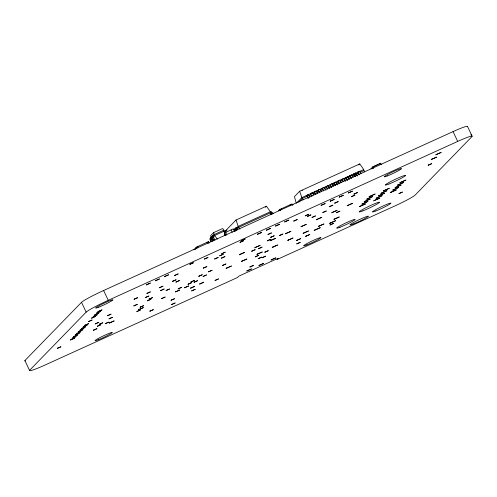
<?xml version="1.0" encoding="UTF-8"?>
<svg xmlns="http://www.w3.org/2000/svg" width="497" height="497" viewBox="0 0 497 497"><rect width="100%" height="100%" fill="white"/><g stroke="black" fill="none" stroke-linecap="round" stroke-linejoin="round"><path stroke-width="0.75" d="M234.162 231.03L234.23 229.589L235.584 228.794M234.478 230.707L234.541 229.272M234.808 231.049L234.907 228.893L236.268 228.098M235.124 230.726L235.218 228.57M235.454 231.068L235.584 228.198L237.467 227.16L237.901 228.08L236.876 228.545L236.783 230.701M235.771 230.751L235.895 227.874M29.559 370.371L86.161 312.128A20.7 1.621 -25.4 0 1 108.265 300.312L457.706 141.415A19.253 1.51 -25.4 0 1 471.901 136.65L415.188 195.017A19.253 1.51 -25.4 0 1 395.084 205.851L276.947 259.577L278.252 258.229L238.84 276.152L237.535 277.494L47.395 363.959A21.39 1.677 -25.4 0 1 29.559 370.371L24.906 360.567L81.502 302.319A20.7 1.621 -25.4 0 1 103.606 290.509L453.047 131.606A19.253 1.51 -25.4 0 1 467.404 126.66M209.044 242.896L208.454 241.66L196.309 247.189L195.004 248.525L196.017 248.065M196.955 247.388L197.825 246.5L198.023 246.91L196.88 247.425M223.575 230.49L223.892 230.167L222.675 228.514L213.555 232.658L210.629 235.671L211.163 237.696L214.188 234.578L223.892 230.167L224.979 235.684M207.156 243.002L208.454 241.66M212.853 237.324L214.623 235.497L224.327 231.086L224.01 231.409M226.104 232.142L225.681 230.658L236.025 220.009L266.435 206.187L270.356 211.765L271.082 214.17M236.112 228.558L236.473 228.179L234.907 228.893M236.789 227.856L238.225 226.383L270.356 211.765M236.23 229.8L236.547 229.477M236.914 229.098L238.659 227.303L270.797 212.685M265.398 207.249L266.435 206.187M273.499 213.592L271.169 211.834L270.859 212.157L272.021 213.033M292.578 205.162L291.994 203.932L279.842 209.454L278.537 210.796L279.55 210.337M364.425 171.9L363.705 169.502L359.778 163.917L299.66 191.252L294.429 196.638L296.324 203.316M289.602 205.516L290.472 204.621L290.664 205.031L291.807 204.515M292.683 205.068L293.106 204.64M296.827 202.795L301.859 197.62L330.809 184.455M298.772 202.161L302.294 198.539L306.866 196.358L307.972 198.129M309.817 196.88L308.345 194.52L306.251 195.625L306.692 196.545M308.345 194.52L308.507 195.719M313.756 195.085L312.284 192.724L310.463 193.55L310.631 194.749L309.041 195.476M310.631 194.749L311.911 196.34M317.701 193.296L316.222 190.935L314.135 192.041L314.57 192.96L312.625 193.743M314.57 192.96L315.856 194.544M321.64 191.5L320.167 189.14L318.074 190.245L318.515 191.165L316.57 191.948M318.515 191.165L319.795 192.755M325.951 190.301L324.106 187.35L322.019 188.456L322.454 189.376L320.335 190.339L321.248 191.339M322.454 189.376L323.74 190.96M329.523 187.916L328.051 185.555L325.957 186.661L326.399 187.58L324.448 188.363M326.399 187.58L327.678 189.171M333.462 186.126L331.99 183.766L330.17 184.592L330.337 185.791L328.213 186.754L329.499 188.344M331.99 183.766L331.716 184.045L343.812 178.386L345.657 181.337M330.337 185.791L331.617 187.375M337.774 184.921L335.929 181.97L333.841 183.076L334.276 183.996L332.158 184.965M334.276 183.996L335.562 185.586M341.346 182.542L339.873 180.181L337.78 181.287L338.221 182.206L336.096 183.169M339.873 180.181L340.041 181.38L342.334 180.231L343.073 181.411M338.221 182.206L339.501 183.797M349.229 178.957L347.751 176.597L345.663 177.702L346.098 178.622L343.98 179.585M358.735 164.992L359.778 163.917M351.323 178.417L350.217 176.646L347.919 177.796L347.751 176.597M346.098 178.622L347.384 180.212M353.168 177.162L351.696 174.807L349.608 175.907L350.043 176.826M357.48 175.963L355.635 173.012L353.547 174.118L353.982 175.037L351.864 176M355.635 173.012L355.802 174.211L358.101 173.062L359.207 174.832M353.982 175.037L355.976 174.031L357.088 175.795M361.052 173.577L359.579 171.223L357.486 172.322L357.927 173.242M359.579 171.223L359.306 171.496L363.555 169.651M363.947 170.62L360.375 172.13M381.292 164.637L380.627 163.233L373.048 166.681L370.961 168.831L372.34 168.203M380.627 163.233L378.832 164.29M302.07 190.643L302.424 190.45M213.753 240.548L212.399 237.193A1.702 1.665 44.2 0 1 213.076 235.28L213.878 234.901L214.313 235.82L213.704 236.1A0.683 0.665 44.2 0 0 213.393 236.988L214.772 239.896A1.193 1.162 44.2 0 1 214.884 240.343M213.455 235.329L212.66 235.708A1.702 1.665 44.2 0 0 211.977 237.622L213.462 240.803M211.89 236.945L211.095 237.317A1.702 1.665 44.2 0 0 210.411 239.237L211.592 241.741M225.681 230.658L227.061 230.03M211.473 237.373L210.678 237.746A1.702 1.665 44.2 0 0 209.995 239.666L210.896 241.585M213.896 236.249L213.288 236.529A0.683 0.665 44.2 0 0 212.977 236.82M211.915 238.293L211.306 238.566A0.683 0.665 44.2 0 0 210.964 238.939M342.632 179.082L346.577 177.286M347.484 176.876L358.399 171.912M225.11 232.621L233.491 228.813L234.82 231.614M270.126 212.312L271.169 211.834M235.584 228.198L237.156 227.483L237.591 228.403L236.566 228.868M234.23 229.589L235.274 229.117M233.863 229.968L234.907 229.49M377.459 164.917L372.632 167.11L373.216 168.34M280.414 209.697L281.557 209.175L281.358 208.765M371.383 168.402L372.756 167.775M193.936 249.631L195.451 248.941L195.644 249.351M272.226 213.878L271.064 213.002L270.747 213.325L271.915 214.201M270.387 213.698L271.548 214.58M213.66 240.803L211.598 238.616L212.331 237.864L211.722 238.138A0.683 0.665 44.2 0 0 211.405 239.026L212.511 241.356M217.357 239.15L214.623 235.497L213.555 232.658M303.145 199.763L301.859 197.62L299.66 191.252M239.939 229.136L238.225 226.383L236.025 220.009M359.921 172.235L360.66 173.416M357.759 172.049L359.232 174.41M353.814 173.838L355.293 176.199M354.162 174.857L355.268 176.628M349.876 175.634L351.348 177.994M348.099 177.615L349.205 179.38M345.937 177.423L347.776 180.374M344.154 179.405L344.893 180.585M341.992 179.218L343.47 181.579M340.215 181.194L340.954 182.374M338.053 181.007L339.526 183.368M336.27 182.989L337.009 184.17M334.114 182.803L335.587 185.157M332.331 184.778L333.071 185.959M330.17 184.592L331.648 186.953M326.231 186.387L327.703 188.742M322.286 188.177L323.764 190.537M318.347 189.966L319.819 192.327M316.937 192.538L317.676 193.718M314.408 191.761L315.881 194.122M310.463 193.55L311.942 195.911M309.053 196.122L309.793 197.303M306.525 195.346L308.37 198.297M467.491 126.4L472.15 136.209M470.907 134.55L471.572 135.948M453.047 131.606L457.706 141.415M373.048 166.681L373.713 168.085M341.725 179.492L342.16 180.411M279.842 209.454L280.426 210.691M231.068 229.912L232.229 232.366M226.806 234.957L225.327 231.882A1.702 1.665 44.2 0 0 223.824 231.086M225.905 235.404L224.526 232.49A0.683 0.665 44.2 0 0 224.371 232.279M224.383 233.503L225.216 235.249M208.821 243.393L208.274 242.244L207.131 242.766L206.938 242.356M196.309 247.189L196.893 248.419M103.606 290.509L108.265 300.312M81.502 302.319L86.161 312.128M25.185 360.915A21.39 1.677 -25.4 0 1 24.906 360.567M98.238 311.482L97.772 311.799L102.015 309.867L98.238 311.482M96.673 313.091L96.207 313.408L100.45 311.482L96.673 313.091M95.107 314.707L94.641 315.023L98.884 313.091L95.107 314.707M93.542 316.316L93.076 316.632L97.319 314.7L93.542 316.316M91.976 317.925L91.51 318.242L95.753 316.316L91.976 317.925M88.932 321.36L88.534 321.634L92.169 319.975L88.932 321.36M84.937 325.237L84.471 325.554L88.715 323.622L84.937 325.237M83.372 326.846L82.906 327.163L87.149 325.231L83.372 326.846M81.806 328.455L81.34 328.772L85.583 326.846L81.806 328.455M146.683 284.657L146.217 284.974L150.461 283.041L146.683 284.657M80.241 330.07L79.775 330.387L84.018 328.455L80.241 330.07M78.675 331.679L78.209 331.996L82.452 330.064L78.675 331.679M77.11 333.288L76.644 333.605L80.887 331.679L77.11 333.288M75.544 334.897L75.078 335.22L79.321 333.288L75.544 334.897M155.778 280.519L155.312 280.836L159.556 278.91L155.778 280.519M73.978 336.512L73.513 336.829L77.756 334.897L73.978 336.512M72.413 338.122L71.947 338.438L76.19 336.512L72.413 338.122M57.733 348.136L57.329 348.409L60.969 346.757L57.733 348.136M70.847 339.731L70.381 340.047L74.625 338.122L70.847 339.731M164.874 276.382L164.408 276.705L168.651 274.773L164.874 276.382M95.598 323.715L95.194 323.982L98.835 322.329L95.598 323.715M107.855 315.514L107.458 315.788L111.092 314.129L107.855 315.514M134.407 299.051L134.01 299.324L137.644 297.666L134.407 299.051M99.58 324.143L99.176 324.417L102.817 322.758L99.58 324.143M97.71 326.063L97.313 326.336L100.953 324.678L97.71 326.063M109.328 318.639L108.924 318.912L112.564 317.254L109.328 318.639M147.218 293.224L146.82 293.497L150.454 291.845L147.218 293.224M190.221 264.1L189.817 264.373L193.457 262.72L190.221 264.1M93.809 330.033L93.411 330.306L97.045 328.647L93.809 330.033M175 275.257L174.602 275.531L178.237 273.872L175 275.257M105.6 323.472L105.196 323.746L108.837 322.093L105.6 323.472M159.761 287.546L159.363 287.819L162.997 286.16L159.761 287.546M145.64 297.374L145.242 297.647L148.876 295.995L145.64 297.374M134.147 305.717L133.749 305.99L137.389 304.332L134.147 305.717M109.794 322.752L109.253 323.125L114.173 320.882L109.794 322.752M204.82 258.85L204.416 259.123L208.057 257.471L204.82 258.85M172.937 281.128L172.534 281.401L176.174 279.743L172.937 281.128M160.991 290.372L160.587 290.646L164.227 288.987L160.991 290.372M149.324 298.983L148.926 299.256L152.56 297.597L149.324 298.983M147.733 300.617L147.329 300.89L150.97 299.237L147.733 300.617M176.242 281.898L175.845 282.172L179.485 280.519L176.242 281.898M140.384 307.047L139.986 307.32L143.627 305.661L140.384 307.047M166.396 290.335L165.998 290.608L169.632 288.95L166.396 290.335M139.054 309.451L138.514 309.817L143.434 307.581L139.054 309.451M222.084 253.532L221.687 253.805L225.321 252.147L222.084 253.532M137.172 311.358L136.768 311.631L140.409 309.973L137.172 311.358M242.014 240.38L241.61 240.647L245.251 238.995L242.014 240.38M214.99 258.8L214.586 259.074L218.226 257.421L214.99 258.8M220.047 255.626L219.649 255.899L223.29 254.247L220.047 255.626M240.318 242.126L239.914 242.393L243.555 240.741L240.318 242.126M203.689 267.939L203.285 268.206L206.926 266.554L203.689 267.939M161.997 298.386L161.6 298.66L165.234 297.007L161.997 298.386M221.799 257.937L221.401 258.21L225.035 256.558L221.799 257.937M257.75 234.093L257.284 234.41L261.528 232.478L257.75 234.093M178.442 288.695L178.044 288.962L181.678 287.309L178.442 288.695M175.913 291.646L175.447 291.963L179.69 290.037L175.913 291.646M199.086 276.071L198.682 276.338L202.322 274.686L199.086 276.071M266.846 229.956L266.373 230.273L270.623 228.347L266.846 229.956M191.233 281.799L190.836 282.066L194.47 280.414L191.233 281.799M188.351 284.067L187.953 284.34L191.587 282.681L188.351 284.067M150.169 310.998L149.765 311.271L153.405 309.619L150.169 310.998M185.008 287.514L184.542 287.831L188.785 285.899L185.008 287.514M275.941 225.818L275.468 226.141L279.718 224.209L275.941 225.818M208.939 271.586L208.535 271.859L212.176 270.206L208.939 271.586M194.377 282.048L193.973 282.321L197.613 280.662L194.377 282.048M203.36 276.282L202.962 276.556L206.597 274.897L203.36 276.282M285.036 221.687L284.564 222.004L288.813 220.072L285.036 221.687M171.359 300.076L170.956 300.343L174.596 298.691L171.359 300.076M268.299 234.273L267.895 234.541L271.536 232.888L268.299 234.273M222.731 265.317L222.333 265.591L225.967 263.932L222.731 265.317M239.902 254.402L239.299 254.812L244.76 252.327L239.902 254.402M190.935 287.943L190.469 288.26L194.718 286.328L190.935 287.943M200.03 283.806L199.564 284.122L203.807 282.19L200.03 283.806M294.081 220.885L293.684 221.153L297.318 219.5L294.081 220.885M255.303 247.4L254.7 247.81L260.161 245.325L255.303 247.4M171.968 304.319L171.571 304.593L175.205 302.94L171.968 304.319M192.047 290.664L191.649 290.938L195.284 289.285L192.047 290.664M271.027 237.119L270.629 237.392L274.263 235.74L271.027 237.119M226.644 268.045L226.048 268.448L231.503 265.97L226.644 268.045M252.016 251.028L251.612 251.296L255.253 249.643L252.016 251.028M267.635 240.61L267.237 240.883L270.871 239.231L267.635 240.61M305.599 215.642L305.201 215.915L308.842 214.263L305.599 215.642M321.472 205.118L321.006 205.435L325.249 203.509L321.472 205.118M258.881 248.488L258.477 248.761L262.118 247.108L258.881 248.488M270.703 240.399L270.101 240.803L275.562 238.324L270.703 240.399M307.736 216.232L307.339 216.499L310.979 214.847L307.736 216.232M242.045 261.043L241.449 261.447L246.903 258.968L242.045 261.043M279.712 235.385L279.308 235.659L282.948 234L279.712 235.385M330.567 200.987L330.101 201.304L334.344 199.372L330.567 200.987M215.363 280.258L214.959 280.532L218.599 278.879L215.363 280.258M339.662 196.849L339.196 197.166L343.439 195.234L339.662 196.849M286.104 233.391L285.502 233.801L290.962 231.322L286.104 233.391M257.446 254.035L256.85 254.445L262.304 251.96L257.446 254.035M312.302 217.282L311.905 217.549L315.539 215.897L312.302 217.282M348.757 192.712L348.291 193.029L352.535 191.103L348.757 192.712M255.595 256.657L255.191 256.93L258.831 255.278L255.595 256.657M329.691 206.528L329.287 206.795L332.928 205.143L329.691 206.528M335.021 202.956L334.624 203.23L338.258 201.571L335.021 202.956M301.505 226.39L300.902 226.8L306.363 224.315L301.505 226.39M323.143 212.349L322.746 212.623L326.38 210.97L323.143 212.349M265.137 252.016L264.739 252.29L268.374 250.637L265.137 252.016M272.847 247.034L272.25 247.444L277.705 244.959L272.847 247.034M258.502 258.496L258.105 258.769L261.739 257.117L258.502 258.496M354.255 193.917L353.852 194.19L357.492 192.538L354.255 193.917M316.906 219.388L316.303 219.798L321.764 217.313L316.906 219.388M351.752 196.495L351.348 196.769L354.988 195.116L351.752 196.495M262.435 257.539L262.031 257.813L265.671 256.16L262.435 257.539M288.248 240.032L287.651 240.436L293.106 237.957L288.248 240.032M250.215 266.808L249.817 267.082L253.451 265.423L250.215 266.808M332.307 212.387L331.704 212.791L337.165 210.312L332.307 212.387M247.257 270.735L246.723 271.101L251.569 268.896L247.257 270.735M303.648 233.025L303.052 233.435L308.507 230.956L303.648 233.025M336.749 212.492L336.351 212.766L339.985 211.113L336.749 212.492M259.384 265.224L258.85 265.584L263.696 263.379L259.384 265.224M347.707 205.379L347.105 205.789L352.566 203.31L347.707 205.379M296.945 240.225L296.479 240.548L300.722 238.616L296.945 240.225M319.049 226.023L318.453 226.433L323.907 223.948L319.049 226.023M314.837 229.993L314.16 230.453L320.323 227.651L314.837 229.993M306.04 236.094L305.574 236.41L309.817 234.478L306.04 236.094M271.511 259.707L270.977 260.068L275.823 257.862L271.511 259.707M297.088 243.685L296.69 243.959L300.325 242.306L297.088 243.685M334.45 219.022L333.854 219.432L339.308 216.947L334.45 219.022M330.238 222.991L329.561 223.451L335.723 220.649L330.238 222.991M369.675 196.371L368.998 196.831L375.16 194.029L369.675 196.371M367.283 198.831L366.606 199.291L372.769 196.489L367.283 198.831M330.325 224.768L329.921 225.042L333.562 223.383L330.325 224.768M364.897 201.291L364.22 201.751L370.377 198.949L364.897 201.291M362.506 203.751L361.828 204.211L367.985 201.409L362.506 203.751M360.114 206.212L359.437 206.671L365.599 203.869L360.114 206.212M436.36 154.461L435.757 154.871L441.212 152.386L436.36 154.461M383.889 190.593L383.206 191.053L389.368 188.251L383.889 190.593M381.497 193.053L380.82 193.513L386.977 190.711L381.497 193.053M431.763 159.189L431.166 159.593L436.621 157.114L431.763 159.189M379.105 195.514L378.428 195.973L384.591 193.171L379.105 195.514M376.714 197.974L376.036 198.433L382.199 195.632L376.714 197.974M400.476 182.368L399.799 182.828L405.962 180.026L400.476 182.368M374.328 200.428L373.651 200.894L379.807 198.092L374.328 200.428M398.085 184.822L397.407 185.288L403.57 182.486L398.085 184.822M395.699 187.282L395.022 187.742L401.178 184.946L395.699 187.282M428.532 165.01L428.134 165.284L431.769 163.625L428.532 165.01M393.307 189.742L392.63 190.202L398.793 187.4L393.307 189.742M390.915 192.202L390.238 192.662L396.401 189.86L390.915 192.202M399.29 193.408L398.892 193.675L402.533 192.022L399.29 193.408M362.885 210.865A11.238 0.882 -25.4 0 0 379.391 202.496A11.238 0.882 -25.4 0 0 365.867 207.789A11.238 0.882 -25.4 0 0 362.885 210.865M388.977 184.014A11.238 0.882 -25.4 0 0 405.484 175.652A11.238 0.882 -25.4 0 0 391.959 180.939A11.238 0.882 -25.4 0 0 388.977 184.014M375.775 210.989A10.207 0.801 -25.4 0 0 390.772 203.391A10.207 0.801 -25.4 0 0 378.484 208.2A10.207 0.801 -25.4 0 0 375.775 210.989M353.286 224.035A10.207 0.801 -25.4 0 0 368.283 216.437A10.207 0.801 -25.4 0 0 355.995 221.246A10.207 0.801 -25.4 0 0 353.286 224.035M339.998 227.259A10.207 0.801 -25.4 0 0 355.001 219.662A10.207 0.801 -25.4 0 0 342.713 224.47A10.207 0.801 -25.4 0 0 339.998 227.259M98.779 307.152A9.53 0.745 -25.4 0 0 112.776 300.064A9.53 0.745 -25.4 0 0 101.307 304.549A9.53 0.745 -25.4 0 0 98.779 307.152M98.201 339.786A9.53 0.745 -25.4 0 0 112.198 332.692A9.53 0.745 -25.4 0 0 100.736 337.177A9.53 0.745 -25.4 0 0 98.201 339.786M306.779 244.934A9.53 0.745 -25.4 0 0 320.776 237.846A9.53 0.745 -25.4 0 0 309.314 242.331A9.53 0.745 -25.4 0 0 306.779 244.934M387.393 175.913A9.53 0.745 -25.4 0 0 401.39 168.818A9.53 0.745 -25.4 0 0 389.921 173.31A9.53 0.745 -25.4 0 0 387.393 175.913"/></g></svg>
